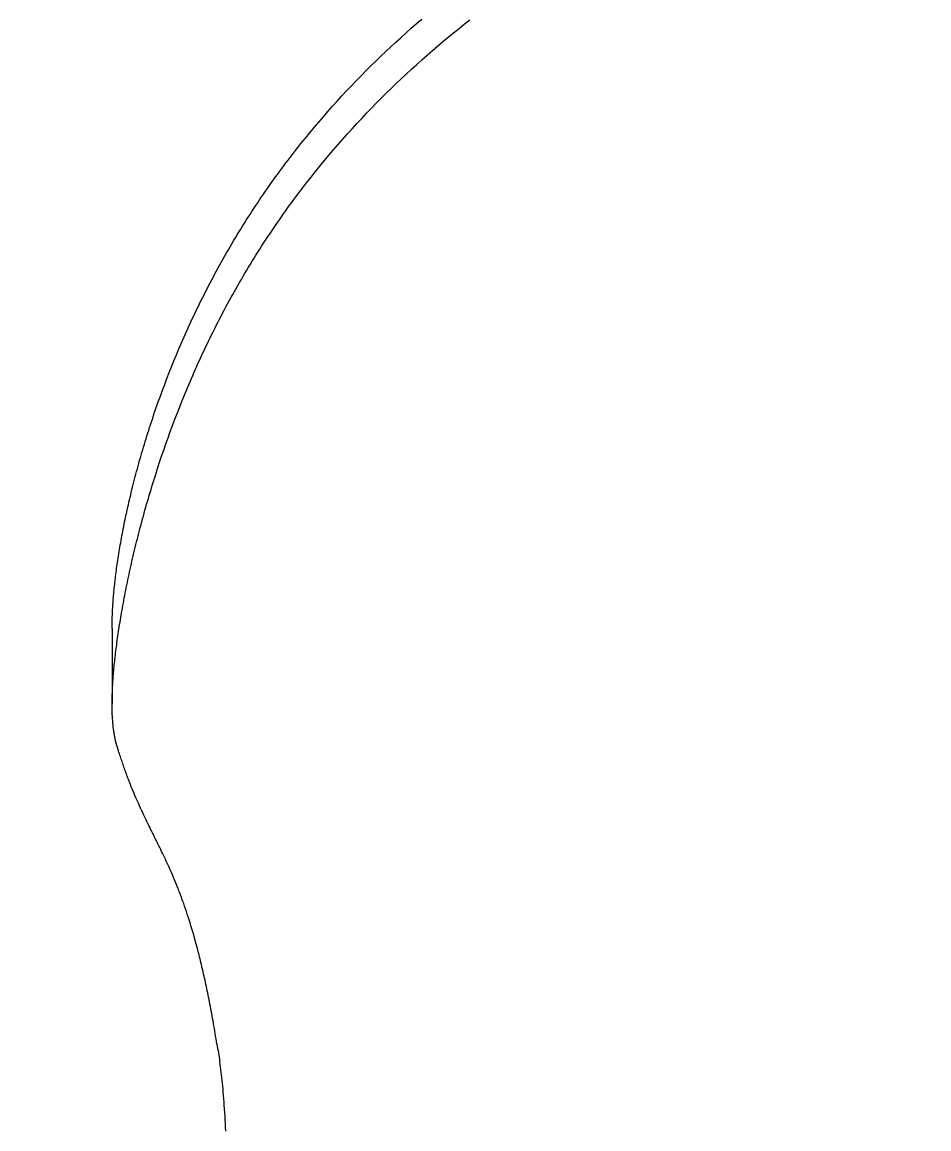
# Model space of a CAD drawing. Extents: x 11992 to 29481, y -6727 to 6811.
# Drawn here: x 24122.3 to 24394.4, y 2835.7 to 3167.7 of the extents above; entities that cross this region are included whole.
import ezdxf

# ---------------------------------------------------------------- set-up
doc = ezdxf.new("R2010")
doc.units = 0
doc.header["$MEASUREMENT"] = 0
doc.layers.get('0').update_dxf_attribs({"color": 8, "linetype": 'CONTINUOUS'})
doc.layers.add('zoylight 5回路', color=4, linetype='CONTINUOUS')

msp = doc.modelspace()

# ---------------------------------------------------------------- linework, layer by layer
for p, q in [((24239.09, 3165.91, -2436.43), (24240.65, 3167.27, -2436.43)), ((24240.65, 3167.27, -2436.43), (24242.21, 3168.62, -2436.43)), ((24253.4, 3165.85, -2436.43), (24255.02, 3167.16, -2436.43)), ((24255.02, 3167.16, -2436.43), (24256.65, 3168.45, -2436.43)), ((24236, 3163.15, -2436.43), (24237.54, 3164.54, -2436.43)), ((24237.54, 3164.54, -2436.43), (24239.09, 3165.91, -2436.43)), ((24250.17, 3163.21, -2436.43), (24251.78, 3164.54, -2436.43)), ((24251.78, 3164.54, -2436.43), (24253.4, 3165.85, -2436.43)), ((24232.95, 3160.34, -2436.43), (24234.47, 3161.75, -2436.43)), ((24234.47, 3161.75, -2436.43), (24236, 3163.15, -2436.43)), ((24245.4, 3159.16, -2436.43), (24246.98, 3160.52, -2436.43)), ((24246.98, 3160.52, -2436.43), (24248.57, 3161.87, -2436.43)), ((24248.57, 3161.87, -2436.43), (24250.17, 3163.21, -2436.43)), ((24228.44, 3156.04, -2436.43), (24229.93, 3157.49, -2436.43)), ((24229.93, 3157.49, -2436.43), (24231.44, 3158.92, -2436.43)), ((24231.44, 3158.92, -2436.43), (24232.95, 3160.34, -2436.43)), ((24242.26, 3156.4, -2436.43), (24243.83, 3157.79, -2436.43)), ((24243.83, 3157.79, -2436.43), (24245.4, 3159.16, -2436.43)), ((24225.48, 3153.12, -2436.43), (24226.95, 3154.58, -2436.43)), ((24226.95, 3154.58, -2436.43), (24228.44, 3156.04, -2436.43)), ((24239.16, 3153.6, -2436.43), (24240.7, 3155.01, -2436.43)), ((24240.7, 3155.01, -2436.43), (24242.26, 3156.4, -2436.43)), ((24222.56, 3150.14, -2436.43), (24224.02, 3151.63, -2436.43)), ((24224.02, 3151.63, -2436.43), (24225.48, 3153.12, -2436.43)), ((24234.57, 3149.3, -2436.43), (24236.09, 3150.75, -2436.43)), ((24236.09, 3150.75, -2436.43), (24237.62, 3152.18, -2436.43)), ((24237.62, 3152.18, -2436.43), (24239.16, 3153.6, -2436.43)), ((24219.68, 3147.12, -2436.43), (24221.12, 3148.63, -2436.43)), ((24221.12, 3148.63, -2436.43), (24222.56, 3150.14, -2436.43)), ((24231.55, 3146.38, -2436.43), (24233.05, 3147.85, -2436.43)), ((24233.05, 3147.85, -2436.43), (24234.57, 3149.3, -2436.43)), ((24215.45, 3142.49, -2436.43), (24216.85, 3144.04, -2436.43)), ((24216.85, 3144.04, -2436.43), (24218.26, 3145.59, -2436.43)), ((24218.26, 3145.59, -2436.43), (24219.68, 3147.12, -2436.43)), ((24228.58, 3143.4, -2436.43), (24230.06, 3144.9, -2436.43)), ((24230.06, 3144.9, -2436.43), (24231.55, 3146.38, -2436.43)), ((24212.69, 3139.35, -2436.43), (24214.06, 3140.92, -2436.43)), ((24214.06, 3140.92, -2436.43), (24215.45, 3142.49, -2436.43)), ((24225.65, 3140.38, -2436.43), (24227.11, 3141.9, -2436.43)), ((24227.11, 3141.9, -2436.43), (24228.58, 3143.4, -2436.43)), ((24209.97, 3136.16, -2436.43), (24211.32, 3137.76, -2436.43)), ((24211.32, 3137.76, -2436.43), (24212.69, 3139.35, -2436.43)), ((24221.33, 3135.76, -2436.43), (24222.76, 3137.31, -2436.43)), ((24222.76, 3137.31, -2436.43), (24224.2, 3138.85, -2436.43)), ((24224.2, 3138.85, -2436.43), (24225.65, 3140.38, -2436.43)), ((24207.3, 3132.92, -2436.43), (24208.63, 3134.55, -2436.43)), ((24208.63, 3134.55, -2436.43), (24209.97, 3136.16, -2436.43)), ((24218.5, 3132.61, -2436.43), (24219.91, 3134.19, -2436.43)), ((24219.91, 3134.19, -2436.43), (24221.33, 3135.76, -2436.43)), ((24205.33, 3130.47, -2436.43), (24205.98, 3131.29, -2436.43)), ((24205.98, 3131.29, -2436.43), (24206.64, 3132.11, -2436.43)), ((24206.64, 3132.11, -2436.43), (24207.3, 3132.92, -2436.43)), ((24215.73, 3129.42, -2436.43), (24217.11, 3131.02, -2436.43)), ((24217.11, 3131.02, -2436.43), (24218.5, 3132.61, -2436.43)), ((24202.75, 3127.16, -2436.43), (24203.39, 3127.99, -2436.43)), ((24203.39, 3127.99, -2436.43), (24204.04, 3128.82, -2436.43)), ((24204.04, 3128.82, -2436.43), (24204.68, 3129.65, -2436.43)), ((24204.68, 3129.65, -2436.43), (24205.33, 3130.47, -2436.43)), ((24212.99, 3126.18, -2436.43), (24214.35, 3127.81, -2436.43)), ((24214.35, 3127.81, -2436.43), (24215.73, 3129.42, -2436.43)), ((24200.23, 3123.81, -2436.43), (24200.85, 3124.65, -2436.43)), ((24200.85, 3124.65, -2436.43), (24201.48, 3125.49, -2436.43)), ((24201.48, 3125.49, -2436.43), (24202.12, 3126.33, -2436.43)), ((24202.12, 3126.33, -2436.43), (24202.75, 3127.16, -2436.43)), ((24210.31, 3122.89, -2436.43), (24211.65, 3124.54, -2436.43)), ((24211.65, 3124.54, -2436.43), (24212.99, 3126.18, -2436.43)), ((24197.76, 3120.42, -2436.43), (24198.37, 3121.27, -2436.43)), ((24198.37, 3121.27, -2436.43), (24198.99, 3122.12, -2436.43)), ((24198.99, 3122.12, -2436.43), (24199.61, 3122.97, -2436.43)), ((24199.61, 3122.97, -2436.43), (24200.23, 3123.81, -2436.43)), ((24207.68, 3119.56, -2436.43), (24208.99, 3121.23, -2436.43)), ((24208.99, 3121.23, -2436.43), (24210.31, 3122.89, -2436.43)), ((24195.35, 3117, -2436.43), (24195.95, 3117.86, -2436.43)), ((24195.95, 3117.86, -2436.43), (24196.55, 3118.72, -2436.43)), ((24196.55, 3118.72, -2436.43), (24197.15, 3119.57, -2436.43)), ((24197.15, 3119.57, -2436.43), (24197.76, 3120.42, -2436.43)), ((24205.74, 3117.04, -2436.43), (24206.39, 3117.88, -2436.43)), ((24206.39, 3117.88, -2436.43), (24207.03, 3118.72, -2436.43)), ((24207.03, 3118.72, -2436.43), (24207.68, 3119.56, -2436.43)), ((24192.99, 3113.54, -2436.43), (24193.58, 3114.41, -2436.43)), ((24193.58, 3114.41, -2436.43), (24194.16, 3115.27, -2436.43)), ((24194.16, 3115.27, -2436.43), (24194.75, 3116.14, -2436.43)), ((24194.75, 3116.14, -2436.43), (24195.35, 3117, -2436.43)), ((24203.2, 3113.63, -2436.43), (24203.83, 3114.49, -2436.43)), ((24203.83, 3114.49, -2436.43), (24204.47, 3115.34, -2436.43)), ((24204.47, 3115.34, -2436.43), (24205.1, 3116.19, -2436.43)), ((24205.1, 3116.19, -2436.43), (24205.74, 3117.04, -2436.43)), ((24190.7, 3110.05, -2436.43), (24191.27, 3110.93, -2436.43)), ((24191.27, 3110.93, -2436.43), (24191.84, 3111.8, -2436.43)), ((24191.84, 3111.8, -2436.43), (24192.41, 3112.67, -2436.43)), ((24192.41, 3112.67, -2436.43), (24192.99, 3113.54, -2436.43)), ((24200.72, 3110.18, -2436.43), (24201.34, 3111.05, -2436.43)), ((24201.34, 3111.05, -2436.43), (24201.96, 3111.91, -2436.43)), ((24201.96, 3111.91, -2436.43), (24202.58, 3112.77, -2436.43)), ((24202.58, 3112.77, -2436.43), (24203.2, 3113.63, -2436.43)), ((24188.47, 3106.53, -2436.43), (24189.02, 3107.41, -2436.43)), ((24189.02, 3107.41, -2436.43), (24189.58, 3108.29, -2436.43)), ((24189.58, 3108.29, -2436.43), (24190.14, 3109.17, -2436.43)), ((24190.14, 3109.17, -2436.43), (24190.7, 3110.05, -2436.43)), ((24198.29, 3106.69, -2436.43), (24198.89, 3107.57, -2436.43)), ((24198.89, 3107.57, -2436.43), (24199.5, 3108.44, -2436.43)), ((24199.5, 3108.44, -2436.43), (24200.11, 3109.31, -2436.43)), ((24200.11, 3109.31, -2436.43), (24200.72, 3110.18, -2436.43)), ((24186.84, 3103.88, -2436.43), (24187.38, 3104.76, -2436.43)), ((24187.38, 3104.76, -2436.43), (24187.92, 3105.65, -2436.43)), ((24187.92, 3105.65, -2436.43), (24188.47, 3106.53, -2436.43)), ((24195.92, 3103.17, -2436.43), (24196.51, 3104.05, -2436.43)), ((24196.51, 3104.05, -2436.43), (24197.1, 3104.93, -2436.43)), ((24197.1, 3104.93, -2436.43), (24197.7, 3105.81, -2436.43)), ((24197.7, 3105.81, -2436.43), (24198.29, 3106.69, -2436.43)), ((24184.72, 3100.32, -2436.43), (24185.24, 3101.21, -2436.43)), ((24185.24, 3101.21, -2436.43), (24185.77, 3102.1, -2436.43)), ((24185.77, 3102.1, -2436.43), (24186.3, 3102.99, -2436.43)), ((24186.3, 3102.99, -2436.43), (24186.84, 3103.88, -2436.43)), ((24194.18, 3100.5, -2436.43), (24194.76, 3101.39, -2436.43)), ((24194.76, 3101.39, -2436.43), (24195.34, 3102.28, -2436.43)), ((24195.34, 3102.28, -2436.43), (24195.92, 3103.17, -2436.43)), ((24182.66, 3096.74, -2436.43), (24183.17, 3097.64, -2436.43)), ((24183.17, 3097.64, -2436.43), (24183.68, 3098.53, -2436.43)), ((24183.68, 3098.53, -2436.43), (24184.2, 3099.43, -2436.43)), ((24184.2, 3099.43, -2436.43), (24184.72, 3100.32, -2436.43)), ((24191.92, 3096.91, -2436.43), (24192.48, 3097.81, -2436.43)), ((24192.48, 3097.81, -2436.43), (24193.04, 3098.71, -2436.43)), ((24193.04, 3098.71, -2436.43), (24193.61, 3099.61, -2436.43)), ((24193.61, 3099.61, -2436.43), (24194.18, 3100.5, -2436.43)), ((24181.16, 3094.05, -2436.43), (24181.66, 3094.95, -2436.43)), ((24181.66, 3094.95, -2436.43), (24182.16, 3095.85, -2436.43)), ((24182.16, 3095.85, -2436.43), (24182.66, 3096.74, -2436.43)), ((24189.71, 3093.3, -2436.43), (24190.26, 3094.2, -2436.43)), ((24190.26, 3094.2, -2436.43), (24190.81, 3095.11, -2436.43)), ((24190.81, 3095.11, -2436.43), (24191.36, 3096.01, -2436.43)), ((24191.36, 3096.01, -2436.43), (24191.92, 3096.91, -2436.43)), ((24179.22, 3090.45, -2436.43), (24179.7, 3091.35, -2436.43)), ((24179.7, 3091.35, -2436.43), (24180.18, 3092.25, -2436.43)), ((24180.18, 3092.25, -2436.43), (24180.67, 3093.15, -2436.43)), ((24180.67, 3093.15, -2436.43), (24181.16, 3094.05, -2436.43)), ((24188.1, 3090.56, -2436.43), (24188.63, 3091.48, -2436.43)), ((24188.63, 3091.48, -2436.43), (24189.17, 3092.39, -2436.43)), ((24189.17, 3092.39, -2436.43), (24189.71, 3093.3, -2436.43)), ((24177.34, 3086.84, -2436.43), (24177.81, 3087.74, -2436.43)), ((24177.81, 3087.74, -2436.43), (24178.27, 3088.64, -2436.43)), ((24178.27, 3088.64, -2436.43), (24178.74, 3089.55, -2436.43)), ((24178.74, 3089.55, -2436.43), (24179.22, 3090.45, -2436.43)), ((24186, 3086.9, -2436.43), (24186.52, 3087.82, -2436.43)), ((24186.52, 3087.82, -2436.43), (24187.04, 3088.74, -2436.43)), ((24187.04, 3088.74, -2436.43), (24187.57, 3089.65, -2436.43)), ((24187.57, 3089.65, -2436.43), (24188.1, 3090.56, -2436.43)), ((24175.54, 3083.23, -2436.43), (24175.98, 3084.13, -2436.43)), ((24175.98, 3084.13, -2436.43), (24176.43, 3085.03, -2436.43)), ((24176.43, 3085.03, -2436.43), (24176.89, 3085.94, -2436.43)), ((24176.89, 3085.94, -2436.43), (24177.34, 3086.84, -2436.43)), ((24183.97, 3083.21, -2436.43), (24184.47, 3084.14, -2436.43)), ((24184.47, 3084.14, -2436.43), (24184.98, 3085.06, -2436.43)), ((24184.98, 3085.06, -2436.43), (24185.49, 3085.98, -2436.43)), ((24185.49, 3085.98, -2436.43), (24186, 3086.9, -2436.43)), ((24174.22, 3080.52, -2436.43), (24174.66, 3081.42, -2436.43)), ((24174.66, 3081.42, -2436.43), (24175.09, 3082.32, -2436.43)), ((24175.09, 3082.32, -2436.43), (24175.54, 3083.23, -2436.43)), ((24182.48, 3080.44, -2436.43), (24182.97, 3081.36, -2436.43)), ((24182.97, 3081.36, -2436.43), (24183.47, 3082.29, -2436.43)), ((24183.47, 3082.29, -2436.43), (24183.97, 3083.21, -2436.43)), ((24172.53, 3076.91, -2436.43), (24172.95, 3077.81, -2436.43)), ((24172.95, 3077.81, -2436.43), (24173.37, 3078.71, -2436.43)), ((24173.37, 3078.71, -2436.43), (24173.79, 3079.62, -2436.43)), ((24173.79, 3079.62, -2436.43), (24174.22, 3080.52, -2436.43)), ((24180.56, 3076.72, -2436.43), (24181.04, 3077.65, -2436.43)), ((24181.04, 3077.65, -2436.43), (24181.51, 3078.58, -2436.43)), ((24181.51, 3078.58, -2436.43), (24182, 3079.51, -2436.43)), ((24182, 3079.51, -2436.43), (24182.48, 3080.44, -2436.43)), ((24170.91, 3073.31, -2436.43), (24171.31, 3074.21, -2436.43)), ((24171.31, 3074.21, -2436.43), (24171.71, 3075.11, -2436.43)), ((24171.71, 3075.11, -2436.43), (24172.12, 3076.01, -2436.43)), ((24172.12, 3076.01, -2436.43), (24172.53, 3076.91, -2436.43)), ((24179.16, 3073.92, -2436.43), (24179.62, 3074.85, -2436.43)), ((24179.62, 3074.85, -2436.43), (24180.09, 3075.78, -2436.43)), ((24180.09, 3075.78, -2436.43), (24180.56, 3076.72, -2436.43)), ((24169.74, 3070.61, -2436.43), (24170.12, 3071.51, -2436.43)), ((24170.12, 3071.51, -2436.43), (24170.51, 3072.41, -2436.43)), ((24170.51, 3072.41, -2436.43), (24170.91, 3073.31, -2436.43)), ((24177.35, 3070.18, -2436.43), (24177.8, 3071.11, -2436.43)), ((24177.8, 3071.11, -2436.43), (24178.25, 3072.05, -2436.43)), ((24178.25, 3072.05, -2436.43), (24178.7, 3072.98, -2436.43)), ((24178.7, 3072.98, -2436.43), (24179.16, 3073.92, -2436.43)), ((24167.86, 3066.15, -2436.43), (24168.6, 3067.93, -2436.43)), ((24168.6, 3067.93, -2436.43), (24169.35, 3069.72, -2436.43)), ((24169.35, 3069.72, -2436.43), (24169.74, 3070.61, -2436.43)), ((24176.03, 3067.37, -2436.43), (24176.47, 3068.3, -2436.43)), ((24176.47, 3068.3, -2436.43), (24176.91, 3069.24, -2436.43)), ((24176.91, 3069.24, -2436.43), (24177.35, 3070.18, -2436.43)), ((24166.44, 3062.59, -2436.43), (24167.14, 3064.37, -2436.43)), ((24167.14, 3064.37, -2436.43), (24167.86, 3066.15, -2436.43)), ((24174.33, 3063.62, -2436.43), (24174.75, 3064.55, -2436.43)), ((24174.75, 3064.55, -2436.43), (24175.17, 3065.49, -2436.43)), ((24175.17, 3065.49, -2436.43), (24175.6, 3066.43, -2436.43)), ((24175.6, 3066.43, -2436.43), (24176.03, 3067.37, -2436.43)), ((24165.75, 3060.83, -2436.43), (24166.44, 3062.59, -2436.43)), ((24173.1, 3060.8, -2436.43), (24173.51, 3061.74, -2436.43)), ((24173.51, 3061.74, -2436.43), (24173.92, 3062.68, -2436.43)), ((24173.92, 3062.68, -2436.43), (24174.33, 3063.62, -2436.43)), ((24164.42, 3057.31, -2436.43), (24165.08, 3059.06, -2436.43)), ((24165.08, 3059.06, -2436.43), (24165.75, 3060.83, -2436.43)), ((24171.51, 3057.05, -2436.43), (24171.9, 3057.99, -2436.43)), ((24171.9, 3057.99, -2436.43), (24172.3, 3058.92, -2436.43)), ((24172.3, 3058.92, -2436.43), (24172.7, 3059.86, -2436.43)), ((24172.7, 3059.86, -2436.43), (24173.1, 3060.8, -2436.43)), ((24163.16, 3053.83, -2436.43), (24163.78, 3055.56, -2436.43)), ((24163.78, 3055.56, -2436.43), (24164.42, 3057.31, -2436.43)), ((24169.61, 3052.37, -2436.43), (24170.36, 3054.24, -2436.43)), ((24170.36, 3054.24, -2436.43), (24170.74, 3055.17, -2436.43)), ((24170.74, 3055.17, -2436.43), (24171.12, 3056.11, -2436.43)), ((24171.12, 3056.11, -2436.43), (24171.51, 3057.05, -2436.43)), ((24161.96, 3050.38, -2436.43), (24162.55, 3052.1, -2436.43)), ((24162.55, 3052.1, -2436.43), (24163.16, 3053.83, -2436.43)), ((24168.88, 3050.5, -2436.43), (24169.61, 3052.37, -2436.43)), ((24160.83, 3046.96, -2436.43), (24161.1, 3047.81, -2436.43)), ((24161.1, 3047.81, -2436.43), (24161.39, 3048.67, -2436.43)), ((24161.39, 3048.67, -2436.43), (24161.96, 3050.38, -2436.43)), ((24167.46, 3046.77, -2436.43), (24168.16, 3048.63, -2436.43)), ((24168.16, 3048.63, -2436.43), (24168.88, 3050.5, -2436.43)), ((24159.75, 3043.59, -2436.43), (24160.01, 3044.43, -2436.43)), ((24160.01, 3044.43, -2436.43), (24160.28, 3045.27, -2436.43)), ((24160.28, 3045.27, -2436.43), (24160.55, 3046.12, -2436.43)), ((24160.55, 3046.12, -2436.43), (24160.83, 3046.96, -2436.43)), ((24166.1, 3043.06, -2436.43), (24166.77, 3044.91, -2436.43)), ((24166.77, 3044.91, -2436.43), (24167.46, 3046.77, -2436.43)), ((24158.73, 3040.27, -2436.43), (24158.98, 3041.09, -2436.43)), ((24158.98, 3041.09, -2436.43), (24159.23, 3041.92, -2436.43)), ((24159.23, 3041.92, -2436.43), (24159.49, 3042.76, -2436.43)), ((24159.49, 3042.76, -2436.43), (24159.75, 3043.59, -2436.43)), ((24164.8, 3039.36, -2436.43), (24165.44, 3041.21, -2436.43)), ((24165.44, 3041.21, -2436.43), (24166.1, 3043.06, -2436.43)), ((24157.78, 3036.99, -2436.43), (24158.01, 3037.8, -2436.43)), ((24158.01, 3037.8, -2436.43), (24158.25, 3038.62, -2436.43)), ((24158.25, 3038.62, -2436.43), (24158.49, 3039.44, -2436.43)), ((24158.49, 3039.44, -2436.43), (24158.73, 3040.27, -2436.43)), ((24164.17, 3037.53, -2436.43), (24164.8, 3039.36, -2436.43)), ((24156.88, 3033.77, -2436.43), (24157.1, 3034.57, -2436.43)), ((24157.1, 3034.57, -2436.43), (24157.32, 3035.37, -2436.43)), ((24157.32, 3035.37, -2436.43), (24157.55, 3036.18, -2436.43)), ((24157.55, 3036.18, -2436.43), (24157.78, 3036.99, -2436.43)), ((24162.96, 3033.87, -2436.43), (24163.56, 3035.69, -2436.43)), ((24163.56, 3035.69, -2436.43), (24164.17, 3037.53, -2436.43)), ((24156.04, 3030.6, -2436.43), (24156.24, 3031.38, -2436.43)), ((24156.24, 3031.38, -2436.43), (24156.45, 3032.17, -2436.43)), ((24156.45, 3032.17, -2436.43), (24156.66, 3032.97, -2436.43)), ((24156.66, 3032.97, -2436.43), (24156.88, 3033.77, -2436.43)), ((24161.81, 3030.24, -2436.43), (24162.09, 3031.14, -2436.43)), ((24162.09, 3031.14, -2436.43), (24162.38, 3032.05, -2436.43)), ((24162.38, 3032.05, -2436.43), (24162.96, 3033.87, -2436.43)), ((24155.25, 3027.49, -2436.43), (24155.44, 3028.26, -2436.43)), ((24155.44, 3028.26, -2436.43), (24155.64, 3029.03, -2436.43)), ((24155.64, 3029.03, -2436.43), (24155.84, 3029.81, -2436.43)), ((24155.84, 3029.81, -2436.43), (24156.04, 3030.6, -2436.43)), ((24160.98, 3027.54, -2436.43), (24161.26, 3028.44, -2436.43)), ((24161.26, 3028.44, -2436.43), (24161.53, 3029.34, -2436.43)), ((24161.53, 3029.34, -2436.43), (24161.81, 3030.24, -2436.43)), ((24154.35, 3023.69, -2436.43), (24154.52, 3024.44, -2436.43)), ((24154.52, 3024.44, -2436.43), (24154.7, 3025.19, -2436.43)), ((24154.7, 3025.19, -2436.43), (24154.88, 3025.95, -2436.43)), ((24154.88, 3025.95, -2436.43), (24155.06, 3026.72, -2436.43)), ((24155.06, 3026.72, -2436.43), (24155.25, 3027.49, -2436.43)), ((24159.93, 3023.97, -2436.43), (24160.19, 3024.86, -2436.43)), ((24160.19, 3024.86, -2436.43), (24160.45, 3025.75, -2436.43)), ((24160.45, 3025.75, -2436.43), (24160.71, 3026.65, -2436.43)), ((24160.71, 3026.65, -2436.43), (24160.98, 3027.54, -2436.43)), ((24153.68, 3020.72, -2436.43), (24153.84, 3021.46, -2436.43)), ((24153.84, 3021.46, -2436.43), (24154.01, 3022.19, -2436.43)), ((24154.01, 3022.19, -2436.43), (24154.18, 3022.94, -2436.43)), ((24154.18, 3022.94, -2436.43), (24154.35, 3023.69, -2436.43)), ((24158.93, 3020.45, -2436.43), (24159.17, 3021.33, -2436.43)), ((24159.17, 3021.33, -2436.43), (24159.42, 3022.21, -2436.43)), ((24159.42, 3022.21, -2436.43), (24159.67, 3023.09, -2436.43)), ((24159.67, 3023.09, -2436.43), (24159.93, 3023.97, -2436.43)), ((24152.93, 3017.11, -2436.43), (24153.07, 3017.82, -2436.43)), ((24153.07, 3017.82, -2436.43), (24153.22, 3018.54, -2436.43)), ((24153.22, 3018.54, -2436.43), (24153.37, 3019.26, -2436.43)), ((24153.37, 3019.26, -2436.43), (24153.53, 3019.99, -2436.43)), ((24153.53, 3019.99, -2436.43), (24153.68, 3020.72, -2436.43)), ((24157.98, 3016.97, -2436.43), (24158.21, 3017.83, -2436.43)), ((24158.21, 3017.83, -2436.43), (24158.45, 3018.7, -2436.43)), ((24158.45, 3018.7, -2436.43), (24158.69, 3019.57, -2436.43)), ((24158.69, 3019.57, -2436.43), (24158.93, 3020.45, -2436.43)), ((24152.38, 3014.3, -2436.43), (24152.51, 3014.99, -2436.43)), ((24152.51, 3014.99, -2436.43), (24152.65, 3015.69, -2436.43)), ((24152.65, 3015.69, -2436.43), (24152.78, 3016.4, -2436.43)), ((24152.78, 3016.4, -2436.43), (24152.93, 3017.11, -2436.43)), ((24157.31, 3014.39, -2436.43), (24157.53, 3015.24, -2436.43)), ((24157.53, 3015.24, -2436.43), (24157.75, 3016.1, -2436.43)), ((24157.75, 3016.1, -2436.43), (24157.98, 3016.97, -2436.43)), ((24151.76, 3010.89, -2436.43), (24151.88, 3011.56, -2436.43)), ((24151.88, 3011.56, -2436.43), (24152, 3012.24, -2436.43)), ((24152, 3012.24, -2436.43), (24152.12, 3012.92, -2436.43)), ((24152.12, 3012.92, -2436.43), (24152.25, 3013.61, -2436.43)), ((24152.25, 3013.61, -2436.43), (24152.38, 3014.3, -2436.43)), ((24156.46, 3011, -2436.43), (24156.66, 3011.84, -2436.43)), ((24156.66, 3011.84, -2436.43), (24156.88, 3012.68, -2436.43)), ((24156.88, 3012.68, -2436.43), (24157.09, 3013.53, -2436.43)), ((24157.09, 3013.53, -2436.43), (24157.31, 3014.39, -2436.43)), ((24151.22, 3007.6, -2436.43), (24151.32, 3008.25, -2436.43)), ((24151.32, 3008.25, -2436.43), (24151.43, 3008.9, -2436.43)), ((24151.43, 3008.9, -2436.43), (24151.54, 3009.56, -2436.43)), ((24151.54, 3009.56, -2436.43), (24151.65, 3010.22, -2436.43)), ((24151.65, 3010.22, -2436.43), (24151.76, 3010.89, -2436.43)), ((24155.66, 3007.66, -2436.43), (24155.85, 3008.49, -2436.43)), ((24155.85, 3008.49, -2436.43), (24156.05, 3009.32, -2436.43)), ((24156.05, 3009.32, -2436.43), (24156.25, 3010.16, -2436.43)), ((24156.25, 3010.16, -2436.43), (24156.46, 3011, -2436.43)), ((24150.67, 3003.82, -2436.43), (24150.75, 3004.44, -2436.43)), ((24150.75, 3004.44, -2436.43), (24150.84, 3005.06, -2436.43)), ((24150.84, 3005.06, -2436.43), (24150.93, 3005.69, -2436.43)), ((24150.93, 3005.69, -2436.43), (24151.02, 3006.32, -2436.43)), ((24151.02, 3006.32, -2436.43), (24151.12, 3006.96, -2436.43)), ((24151.12, 3006.96, -2436.43), (24151.22, 3007.6, -2436.43)), ((24154.91, 3004.39, -2436.43), (24155.09, 3005.2, -2436.43)), ((24155.09, 3005.2, -2436.43), (24155.27, 3006.02, -2436.43)), ((24155.27, 3006.02, -2436.43), (24155.46, 3006.84, -2436.43)), ((24155.46, 3006.84, -2436.43), (24155.66, 3007.66, -2436.43)), ((24150.28, 3000.82, -2436.43), (24150.35, 3001.41, -2436.43)), ((24150.35, 3001.41, -2436.43), (24150.43, 3002, -2436.43)), ((24150.43, 3002, -2436.43), (24150.5, 3002.61, -2436.43)), ((24150.5, 3002.61, -2436.43), (24150.58, 3003.21, -2436.43)), ((24150.58, 3003.21, -2436.43), (24150.67, 3003.82, -2436.43)), ((24154.04, 3000.39, -2436.43), (24154.21, 3001.18, -2436.43)), ((24154.21, 3001.18, -2436.43), (24154.38, 3001.98, -2436.43)), ((24154.38, 3001.98, -2436.43), (24154.55, 3002.78, -2436.43)), ((24154.55, 3002.78, -2436.43), (24154.73, 3003.58, -2436.43)), ((24154.73, 3003.58, -2436.43), (24154.91, 3004.39, -2436.43)), ((24149.91, 2997.38, -2436.43), (24149.97, 2997.94, -2436.43)), ((24149.97, 2997.94, -2436.43), (24150.02, 2998.5, -2436.43)), ((24150.02, 2998.5, -2436.43), (24150.08, 2999.07, -2436.43)), ((24150.08, 2999.07, -2436.43), (24150.15, 2999.65, -2436.43)), ((24150.15, 2999.65, -2436.43), (24150.21, 3000.23, -2436.43)), ((24150.21, 3000.23, -2436.43), (24150.28, 3000.82, -2436.43)), ((24153.41, 2997.28, -2436.43), (24153.56, 2998.05, -2436.43)), ((24153.56, 2998.05, -2436.43), (24153.72, 2998.83, -2436.43)), ((24153.72, 2998.83, -2436.43), (24153.88, 2999.61, -2436.43)), ((24153.88, 2999.61, -2436.43), (24154.04, 3000.39, -2436.43)), ((24149.63, 2994.13, -2436.43), (24149.67, 2994.66, -2436.43)), ((24149.67, 2994.66, -2436.43), (24149.71, 2995.19, -2436.43)), ((24149.71, 2995.19, -2436.43), (24149.76, 2995.73, -2436.43)), ((24149.76, 2995.73, -2436.43), (24149.81, 2996.27, -2436.43)), ((24149.81, 2996.27, -2436.43), (24149.86, 2996.82, -2436.43)), ((24149.86, 2996.82, -2436.43), (24149.91, 2997.38, -2436.43)), ((24152.82, 2994.24, -2436.43), (24152.96, 2994.99, -2436.43)), ((24152.96, 2994.99, -2436.43), (24153.11, 2995.75, -2436.43)), ((24153.11, 2995.75, -2436.43), (24153.25, 2996.51, -2436.43)), ((24153.25, 2996.51, -2436.43), (24153.41, 2997.28, -2436.43)), ((24149.44, 2991.07, -2436.43), (24149.47, 2991.56, -2436.43)), ((24149.47, 2991.56, -2436.43), (24149.5, 2992.07, -2436.43)), ((24149.5, 2992.07, -2436.43), (24149.53, 2992.57, -2436.43)), ((24149.53, 2992.57, -2436.43), (24149.56, 2993.09, -2436.43)), ((24149.56, 2993.09, -2436.43), (24149.59, 2993.6, -2436.43)), ((24149.59, 2993.6, -2436.43), (24149.63, 2994.13, -2436.43)), ((24152.15, 2990.56, -2436.43), (24152.28, 2991.28, -2436.43)), ((24152.28, 2991.28, -2436.43), (24152.41, 2992.01, -2436.43)), ((24152.41, 2992.01, -2436.43), (24152.54, 2992.75, -2436.43)), ((24152.54, 2992.75, -2436.43), (24152.68, 2993.49, -2436.43)), ((24152.68, 2993.49, -2436.43), (24152.82, 2994.24, -2436.43)), ((24149.33, 2987.76, -2436.43), (24149.34, 2988.15, -2436.43)), ((24149.34, 2988.15, -2436.43), (24149.35, 2988.54, -2436.43)), ((24149.35, 2988.54, -2436.43), (24149.36, 2988.94, -2436.43)), ((24149.36, 2988.94, -2436.43), (24149.37, 2989.35, -2436.43)), ((24149.37, 2989.35, -2436.43), (24149.38, 2989.75, -2436.43)), ((24149.38, 2989.75, -2436.43), (24149.4, 2990.16, -2436.43)), ((24149.4, 2990.16, -2436.43), (24149.42, 2990.58, -2436.43)), ((24149.42, 2990.58, -2436.43), (24149.44, 2991.07, -2436.43)), ((24151.68, 2987.71, -2436.43), (24151.79, 2988.41, -2436.43)), ((24151.79, 2988.41, -2436.43), (24151.91, 2989.12, -2436.43)), ((24151.91, 2989.12, -2436.43), (24152.03, 2989.84, -2436.43)), ((24152.03, 2989.84, -2436.43), (24152.15, 2990.56, -2436.43)), ((24149.31, 2986.99, -2436.43), (24149.32, 2987.37, -2436.43)), ((24149.31, 2986.61, -2436.43), (24149.31, 2986.99, -2436.43)), ((24149.31, 2986.23, -2436.43), (24149.31, 2986.61, -2436.43)), ((24149.31, 2985.86, -2436.43), (24149.31, 2986.23, -2436.43)), ((24149.31, 2985.86, -2436.43), (24149.31, 2963.1, -2436.43)), ((24149.32, 2987.37, -2436.43), (24149.33, 2987.76, -2436.43)), ((24151.14, 2984.28, -2436.43), (24151.24, 2984.96, -2436.43)), ((24151.24, 2984.96, -2436.43), (24151.35, 2985.64, -2436.43)), ((24151.35, 2985.64, -2436.43), (24151.45, 2986.32, -2436.43)), ((24151.45, 2986.32, -2436.43), (24151.56, 2987.01, -2436.43)), ((24151.56, 2987.01, -2436.43), (24151.68, 2987.71, -2436.43)), ((24150.68, 2981, -2436.43), (24150.77, 2981.65, -2436.43)), ((24150.77, 2981.65, -2436.43), (24150.86, 2982.3, -2436.43)), ((24150.86, 2982.3, -2436.43), (24150.95, 2982.95, -2436.43)), ((24150.95, 2982.95, -2436.43), (24151.05, 2983.61, -2436.43)), ((24151.05, 2983.61, -2436.43), (24151.14, 2984.28, -2436.43)), ((24150.22, 2977.27, -2436.43), (24150.29, 2977.88, -2436.43)), ((24150.29, 2977.88, -2436.43), (24150.37, 2978.49, -2436.43)), ((24150.37, 2978.49, -2436.43), (24150.44, 2979.11, -2436.43)), ((24150.44, 2979.11, -2436.43), (24150.52, 2979.73, -2436.43)), ((24150.52, 2979.73, -2436.43), (24150.6, 2980.37, -2436.43)), ((24150.6, 2980.37, -2436.43), (24150.68, 2981, -2436.43)), ((24149.92, 2974.34, -2436.43), (24149.97, 2974.91, -2436.43)), ((24149.97, 2974.91, -2436.43), (24150.03, 2975.49, -2436.43)), ((24150.03, 2975.49, -2436.43), (24150.09, 2976.08, -2436.43)), ((24150.09, 2976.08, -2436.43), (24150.16, 2976.67, -2436.43)), ((24150.16, 2976.67, -2436.43), (24150.22, 2977.27, -2436.43)), ((24149.63, 2971.04, -2436.43), (24149.67, 2971.57, -2436.43)), ((24149.67, 2971.57, -2436.43), (24149.72, 2972.11, -2436.43)), ((24149.72, 2972.11, -2436.43), (24149.76, 2972.66, -2436.43)), ((24149.76, 2972.66, -2436.43), (24149.81, 2973.22, -2436.43)), ((24149.81, 2973.22, -2436.43), (24149.86, 2973.78, -2436.43)), ((24149.86, 2973.78, -2436.43), (24149.92, 2974.34, -2436.43)), ((24149.42, 2967.49, -2436.43), (24149.44, 2967.98, -2436.43)), ((24149.44, 2967.98, -2436.43), (24149.47, 2968.47, -2436.43)), ((24149.47, 2968.47, -2436.43), (24149.5, 2968.97, -2436.43)), ((24149.5, 2968.97, -2436.43), (24149.53, 2969.48, -2436.43)), ((24149.53, 2969.48, -2436.43), (24149.56, 2969.99, -2436.43)), ((24149.56, 2969.99, -2436.43), (24149.6, 2970.51, -2436.43)), ((24149.6, 2970.51, -2436.43), (24149.63, 2971.04, -2436.43)), ((24149.32, 2964.25, -2436.43), (24149.33, 2964.7, -2436.43)), ((24149.33, 2964.7, -2436.43), (24149.34, 2965.15, -2436.43)), ((24149.34, 2965.15, -2436.43), (24149.35, 2965.6, -2436.43)), ((24149.35, 2965.6, -2436.43), (24149.36, 2966.06, -2436.43)), ((24149.36, 2966.06, -2436.43), (24149.38, 2966.53, -2436.43)), ((24149.38, 2966.53, -2436.43), (24149.4, 2967.01, -2436.43)), ((24149.4, 2967.01, -2436.43), (24149.42, 2967.49, -2436.43)), ((24149.31, 2963.82, -2436.43), (24149.32, 2964.25, -2436.43)), ((24149.31, 2963.76, -2436.43), (24149.31, 2963.82, -2436.43)), ((24149.31, 2963.7, -2436.43), (24149.31, 2963.76, -2436.43)), ((24149.31, 2963.64, -2436.43), (24149.31, 2963.7, -2436.43)), ((24149.31, 2963.58, -2436.43), (24149.31, 2963.64, -2436.43)), ((24149.31, 2963.52, -2436.43), (24149.31, 2963.58, -2436.43)), ((24149.31, 2963.46, -2436.43), (24149.31, 2963.52, -2436.43)), ((24149.31, 2963.4, -2436.43), (24149.31, 2963.46, -2436.43)), ((24149.31, 2963.34, -2436.43), (24149.31, 2963.4, -2436.43)), ((24149.31, 2963.28, -2436.43), (24149.31, 2963.34, -2436.43)), ((24149.31, 2963.22, -2436.43), (24149.31, 2963.28, -2436.43)), ((24149.31, 2963.16, -2436.43), (24149.31, 2963.22, -2436.43)), ((24149.31, 2963.1, -2436.43), (24149.31, 2963.16, -2436.43)), ((24149.32, 2962.32, -2436.43), (24149.31, 2963.1, -2436.43)), ((24149.33, 2961.57, -2436.43), (24149.32, 2962.32, -2436.43)), ((24149.34, 2960.83, -2436.43), (24149.33, 2961.57, -2436.43)), ((24149.37, 2960.12, -2436.43), (24149.34, 2960.83, -2436.43)), ((24149.4, 2959.42, -2436.43), (24149.37, 2960.12, -2436.43)), ((24149.44, 2958.75, -2436.43), (24149.4, 2959.42, -2436.43)), ((24149.48, 2958.1, -2436.43), (24149.44, 2958.75, -2436.43)), ((24149.54, 2957.46, -2436.43), (24149.48, 2958.1, -2436.43)), ((24149.59, 2956.84, -2436.43), (24149.54, 2957.46, -2436.43)), ((24149.66, 2956.24, -2436.43), (24149.59, 2956.84, -2436.43)), ((24149.73, 2955.66, -2436.43), (24149.66, 2956.24, -2436.43)), ((24149.8, 2955.1, -2436.43), (24149.73, 2955.66, -2436.43)), ((24149.85, 2954.8, -2436.43), (24149.8, 2955.1, -2436.43)), ((24149.89, 2954.51, -2436.43), (24149.85, 2954.8, -2436.43)), ((24149.94, 2954.23, -2436.43), (24149.89, 2954.51, -2436.43)), ((24149.99, 2953.94, -2436.43), (24149.94, 2954.23, -2436.43)), ((24150.04, 2953.67, -2436.43), (24149.99, 2953.94, -2436.43)), ((24150.09, 2953.39, -2436.43), (24150.04, 2953.67, -2436.43)), ((24150.14, 2953.13, -2436.43), (24150.09, 2953.39, -2436.43)), ((24150.19, 2952.86, -2436.43), (24150.14, 2953.13, -2436.43)), ((24150.25, 2952.6, -2436.43), (24150.19, 2952.86, -2436.43)), ((24150.31, 2952.35, -2436.43), (24150.25, 2952.6, -2436.43)), ((24150.37, 2952.1, -2436.43), (24150.31, 2952.35, -2436.43)), ((24150.43, 2951.85, -2436.43), (24150.37, 2952.1, -2436.43)), ((24150.44, 2951.79, -2436.43), (24150.43, 2951.85, -2436.43)), ((24150.46, 2951.73, -2436.43), (24150.44, 2951.79, -2436.43)), ((24150.47, 2951.67, -2436.43), (24150.46, 2951.73, -2436.43)), ((24150.49, 2951.61, -2436.43), (24150.47, 2951.67, -2436.43)), ((24150.5, 2951.55, -2436.43), (24150.49, 2951.61, -2436.43)), ((24150.52, 2951.49, -2436.43), (24150.5, 2951.55, -2436.43)), ((24150.54, 2951.43, -2436.43), (24150.52, 2951.49, -2436.43)), ((24150.55, 2951.37, -2436.43), (24150.54, 2951.43, -2436.43)), ((24150.57, 2951.31, -2436.43), (24150.55, 2951.37, -2436.43)), ((24150.58, 2951.25, -2436.43), (24150.57, 2951.31, -2436.43)), ((24150.6, 2951.2, -2436.43), (24150.58, 2951.25, -2436.43)), ((24150.62, 2951.14, -2436.43), (24150.6, 2951.2, -2436.43)), ((24150.63, 2951.08, -2436.43), (24150.62, 2951.14, -2436.43)), ((24150.65, 2951.02, -2436.43), (24150.63, 2951.08, -2436.43)), ((24150.67, 2950.96, -2436.43), (24150.65, 2951.02, -2436.43)), ((24150.68, 2950.91, -2436.43), (24150.67, 2950.96, -2436.43)), ((24150.7, 2950.85, -2436.43), (24150.68, 2950.91, -2436.43)), ((24150.72, 2950.79, -2436.43), (24150.7, 2950.85, -2436.43)), ((24150.73, 2950.74, -2436.43), (24150.72, 2950.79, -2436.43)), ((24150.75, 2950.68, -2436.43), (24150.73, 2950.74, -2436.43)), ((24150.77, 2950.63, -2436.43), (24150.75, 2950.68, -2436.43)), ((24150.78, 2950.57, -2436.43), (24150.77, 2950.63, -2436.43)), ((24150.8, 2950.51, -2436.43), (24150.78, 2950.57, -2436.43)), ((24150.82, 2950.46, -2436.43), (24150.8, 2950.51, -2436.43)), ((24150.85, 2950.35, -2436.43), (24150.82, 2950.46, -2436.43)), ((24150.89, 2950.24, -2436.43), (24150.85, 2950.35, -2436.43)), ((24150.92, 2950.13, -2436.43), (24150.89, 2950.24, -2436.43)), ((24150.95, 2950.02, -2436.43), (24150.92, 2950.13, -2436.43)), ((24150.99, 2949.91, -2436.43), (24150.95, 2950.02, -2436.43)), ((24151.02, 2949.8, -2436.43), (24150.99, 2949.91, -2436.43)), ((24151.06, 2949.69, -2436.43), (24151.02, 2949.8, -2436.43)), ((24151.09, 2949.58, -2436.43), (24151.06, 2949.69, -2436.43)), ((24151.13, 2949.47, -2436.43), (24151.09, 2949.58, -2436.43)), ((24151.16, 2949.36, -2436.43), (24151.13, 2949.47, -2436.43)), ((24151.19, 2949.25, -2436.43), (24151.16, 2949.36, -2436.43)), ((24151.23, 2949.14, -2436.43), (24151.19, 2949.25, -2436.43)), ((24151.36, 2948.71, -2436.43), (24151.23, 2949.14, -2436.43)), ((24151.5, 2948.28, -2436.43), (24151.36, 2948.71, -2436.43)), ((24151.64, 2947.86, -2436.43), (24151.5, 2948.28, -2436.43)), ((24151.78, 2947.44, -2436.43), (24151.64, 2947.86, -2436.43)), ((24151.91, 2947.02, -2436.43), (24151.78, 2947.44, -2436.43)), ((24152.05, 2946.61, -2436.43), (24151.91, 2947.02, -2436.43)), ((24152.19, 2946.2, -2436.43), (24152.05, 2946.61, -2436.43)), ((24152.32, 2945.8, -2436.43), (24152.19, 2946.2, -2436.43)), ((24152.46, 2945.39, -2436.43), (24152.32, 2945.8, -2436.43)), ((24152.6, 2945, -2436.43), (24152.46, 2945.39, -2436.43)), ((24152.74, 2944.6, -2436.43), (24152.6, 2945, -2436.43)), ((24152.87, 2944.21, -2436.43), (24152.74, 2944.6, -2436.43)), ((24153.01, 2943.82, -2436.43), (24152.87, 2944.21, -2436.43)), ((24153.15, 2943.43, -2436.43), (24153.01, 2943.82, -2436.43)), ((24153.28, 2943.05, -2436.43), (24153.15, 2943.43, -2436.43)), ((24153.42, 2942.67, -2436.43), (24153.28, 2943.05, -2436.43)), ((24153.56, 2942.3, -2436.43), (24153.42, 2942.67, -2436.43)), ((24153.7, 2941.93, -2436.43), (24153.56, 2942.3, -2436.43)), ((24153.83, 2941.56, -2436.43), (24153.7, 2941.93, -2436.43)), ((24153.97, 2941.19, -2436.43), (24153.83, 2941.56, -2436.43)), ((24154.11, 2940.83, -2436.43), (24153.97, 2941.19, -2436.43)), ((24154.25, 2940.47, -2436.43), (24154.11, 2940.83, -2436.43)), ((24154.39, 2940.11, -2436.43), (24154.25, 2940.47, -2436.43)), ((24154.52, 2939.76, -2436.43), (24154.39, 2940.11, -2436.43)), ((24154.8, 2939.06, -2436.43), (24154.52, 2939.76, -2436.43)), ((24155.07, 2938.37, -2436.43), (24154.8, 2939.06, -2436.43)), ((24155.35, 2937.69, -2436.43), (24155.07, 2938.37, -2436.43)), ((24155.62, 2937.02, -2436.43), (24155.35, 2937.69, -2436.43)), ((24155.9, 2936.36, -2436.43), (24155.62, 2937.02, -2436.43)), ((24156.17, 2935.71, -2436.43), (24155.9, 2936.36, -2436.43)), ((24156.45, 2935.07, -2436.43), (24156.17, 2935.71, -2436.43)), ((24156.73, 2934.44, -2436.43), (24156.45, 2935.07, -2436.43)), ((24157, 2933.81, -2436.43), (24156.73, 2934.44, -2436.43)), ((24157.28, 2933.2, -2436.43), (24157, 2933.81, -2436.43)), ((24157.55, 2932.59, -2436.43), (24157.28, 2933.2, -2436.43)), ((24157.83, 2931.98, -2436.43), (24157.55, 2932.59, -2436.43)), ((24158.11, 2931.38, -2436.43), (24157.83, 2931.98, -2436.43)), ((24158.38, 2930.79, -2436.43), (24158.11, 2931.38, -2436.43)), ((24158.66, 2930.21, -2436.43), (24158.38, 2930.79, -2436.43)), ((24158.93, 2929.62, -2436.43), (24158.66, 2930.21, -2436.43)), ((24159.21, 2929.05, -2436.43), (24158.93, 2929.62, -2436.43)), ((24159.48, 2928.48, -2436.43), (24159.21, 2929.05, -2436.43)), ((24159.76, 2927.91, -2436.43), (24159.48, 2928.48, -2436.43)), ((24160.04, 2927.34, -2436.43), (24159.76, 2927.91, -2436.43)), ((24160.31, 2926.78, -2436.43), (24160.04, 2927.34, -2436.43)), ((24160.59, 2926.22, -2436.43), (24160.31, 2926.78, -2436.43)), ((24160.86, 2925.66, -2436.43), (24160.59, 2926.22, -2436.43)), ((24161.14, 2925.1, -2436.43), (24160.86, 2925.66, -2436.43)), ((24161.42, 2924.55, -2436.43), (24161.14, 2925.1, -2436.43)), ((24161.69, 2923.99, -2436.43), (24161.42, 2924.55, -2436.43)), ((24161.97, 2923.44, -2436.43), (24161.69, 2923.99, -2436.43)), ((24162.24, 2922.88, -2436.43), (24161.97, 2923.44, -2436.43)), ((24162.52, 2922.33, -2436.43), (24162.24, 2922.88, -2436.43)), ((24162.8, 2921.77, -2436.43), (24162.52, 2922.33, -2436.43)), ((24163.07, 2921.21, -2436.43), (24162.8, 2921.77, -2436.43)), ((24163.35, 2920.65, -2436.43), (24163.07, 2921.21, -2436.43)), ((24163.62, 2920.09, -2436.43), (24163.35, 2920.65, -2436.43)), ((24163.9, 2919.52, -2436.43), (24163.62, 2920.09, -2436.43)), ((24164.17, 2918.96, -2436.43), (24163.9, 2919.52, -2436.43)), ((24164.45, 2918.39, -2436.43), (24164.17, 2918.96, -2436.43)), ((24164.73, 2917.81, -2436.43), (24164.45, 2918.39, -2436.43)), ((24165, 2917.23, -2436.43), (24164.73, 2917.81, -2436.43)), ((24165.28, 2916.65, -2436.43), (24165, 2917.23, -2436.43)), ((24165.55, 2916.06, -2436.43), (24165.28, 2916.65, -2436.43)), ((24165.83, 2915.46, -2436.43), (24165.55, 2916.06, -2436.43)), ((24166.11, 2914.86, -2436.43), (24165.83, 2915.46, -2436.43)), ((24166.38, 2914.25, -2436.43), (24166.11, 2914.86, -2436.43)), ((24166.66, 2913.64, -2436.43), (24166.38, 2914.25, -2436.43)), ((24166.93, 2913.02, -2436.43), (24166.66, 2913.64, -2436.43)), ((24167.21, 2912.39, -2436.43), (24166.93, 2913.02, -2436.43)), ((24167.48, 2911.75, -2436.43), (24167.21, 2912.39, -2436.43)), ((24167.76, 2911.11, -2436.43), (24167.48, 2911.75, -2436.43)), ((24167.9, 2910.78, -2436.43), (24167.76, 2911.11, -2436.43)), ((24168.04, 2910.45, -2436.43), (24167.9, 2910.78, -2436.43)), ((24168.17, 2910.12, -2436.43), (24168.04, 2910.45, -2436.43)), ((24168.31, 2909.79, -2436.43), (24168.17, 2910.12, -2436.43)), ((24168.45, 2909.45, -2436.43), (24168.31, 2909.79, -2436.43)), ((24168.59, 2909.12, -2436.43), (24168.45, 2909.45, -2436.43)), ((24168.72, 2908.78, -2436.43), (24168.59, 2909.12, -2436.43)), ((24168.86, 2908.43, -2436.43), (24168.72, 2908.78, -2436.43)), ((24169, 2908.09, -2436.43), (24168.86, 2908.43, -2436.43)), ((24169.14, 2907.74, -2436.43), (24169, 2908.09, -2436.43)), ((24169.27, 2907.39, -2436.43), (24169.14, 2907.74, -2436.43)), ((24169.41, 2907.04, -2436.43), (24169.27, 2907.39, -2436.43)), ((24169.55, 2906.68, -2436.43), (24169.41, 2907.04, -2436.43)), ((24169.69, 2906.32, -2436.43), (24169.55, 2906.68, -2436.43)), ((24169.82, 2905.96, -2436.43), (24169.69, 2906.32, -2436.43)), ((24169.96, 2905.59, -2436.43), (24169.82, 2905.96, -2436.43)), ((24170.1, 2905.23, -2436.43), (24169.96, 2905.59, -2436.43)), ((24170.24, 2904.85, -2436.43), (24170.1, 2905.23, -2436.43)), ((24170.37, 2904.48, -2436.43), (24170.24, 2904.85, -2436.43)), ((24170.51, 2904.1, -2436.43), (24170.37, 2904.48, -2436.43)), ((24170.65, 2903.72, -2436.43), (24170.51, 2904.1, -2436.43)), ((24170.79, 2903.34, -2436.43), (24170.65, 2903.72, -2436.43)), ((24170.92, 2902.95, -2436.43), (24170.79, 2903.34, -2436.43)), ((24171.06, 2902.56, -2436.43), (24170.92, 2902.95, -2436.43)), ((24171.34, 2901.76, -2436.43), (24171.06, 2902.56, -2436.43)), ((24171.61, 2900.95, -2436.43), (24171.34, 2901.76, -2436.43)), ((24171.88, 2900.13, -2436.43), (24171.61, 2900.95, -2436.43)), ((24172.16, 2899.29, -2436.43), (24171.88, 2900.13, -2436.43)), ((24172.43, 2898.43, -2436.43), (24172.16, 2899.29, -2436.43)), ((24172.71, 2897.56, -2436.43), (24172.43, 2898.43, -2436.43)), ((24172.98, 2896.67, -2436.43), (24172.71, 2897.56, -2436.43)), ((24173.25, 2895.76, -2436.43), (24172.98, 2896.67, -2436.43)), ((24173.53, 2894.83, -2436.43), (24173.25, 2895.76, -2436.43)), ((24173.8, 2893.89, -2436.43), (24173.53, 2894.83, -2436.43)), ((24174.07, 2892.93, -2436.43), (24173.8, 2893.89, -2436.43)), ((24174.34, 2891.94, -2436.43), (24174.07, 2892.93, -2436.43)), ((24174.48, 2891.45, -2436.43), (24174.34, 2891.94, -2436.43)), ((24174.62, 2890.94, -2436.43), (24174.48, 2891.45, -2436.43)), ((24174.75, 2890.43, -2436.43), (24174.62, 2890.94, -2436.43)), ((24174.89, 2889.92, -2436.43), (24174.75, 2890.43, -2436.43)), ((24175.02, 2889.4, -2436.43), (24174.89, 2889.92, -2436.43)), ((24175.16, 2888.88, -2436.43), (24175.02, 2889.4, -2436.43)), ((24175.3, 2888.35, -2436.43), (24175.16, 2888.88, -2436.43)), ((24175.43, 2887.81, -2436.43), (24175.3, 2888.35, -2436.43)), ((24175.57, 2887.27, -2436.43), (24175.43, 2887.81, -2436.43)), ((24175.7, 2886.73, -2436.43), (24175.57, 2887.27, -2436.43)), ((24175.84, 2886.17, -2436.43), (24175.7, 2886.73, -2436.43)), ((24175.97, 2885.62, -2436.43), (24175.84, 2886.17, -2436.43)), ((24176.11, 2885.05, -2436.43), (24175.97, 2885.62, -2436.43)), ((24176.24, 2884.49, -2436.43), (24176.11, 2885.05, -2436.43)), ((24176.38, 2883.91, -2436.43), (24176.24, 2884.49, -2436.43)), ((24176.51, 2883.33, -2436.43), (24176.38, 2883.91, -2436.43)), ((24176.65, 2882.74, -2436.43), (24176.51, 2883.33, -2436.43)), ((24176.78, 2882.15, -2436.43), (24176.65, 2882.74, -2436.43)), ((24176.92, 2881.55, -2436.43), (24176.78, 2882.15, -2436.43)), ((24177.05, 2880.95, -2436.43), (24176.92, 2881.55, -2436.43)), ((24177.19, 2880.33, -2436.43), (24177.05, 2880.95, -2436.43)), ((24177.32, 2879.72, -2436.43), (24177.19, 2880.33, -2436.43)), ((24177.46, 2879.09, -2436.43), (24177.32, 2879.72, -2436.43)), ((24177.59, 2878.46, -2436.43), (24177.46, 2879.09, -2436.43)), ((24177.73, 2877.82, -2436.43), (24177.59, 2878.46, -2436.43)), ((24177.86, 2877.18, -2436.43), (24177.73, 2877.82, -2436.43)), ((24178, 2876.52, -2436.43), (24177.86, 2877.18, -2436.43)), ((24178.13, 2875.87, -2436.43), (24178, 2876.52, -2436.43)), ((24178.26, 2875.2, -2436.43), (24178.13, 2875.87, -2436.43)), ((24178.4, 2874.53, -2436.43), (24178.26, 2875.2, -2436.43)), ((24178.53, 2873.85, -2436.43), (24178.4, 2874.53, -2436.43)), ((24178.66, 2873.16, -2436.43), (24178.53, 2873.85, -2436.43)), ((24178.8, 2872.46, -2436.43), (24178.66, 2873.16, -2436.43)), ((24178.93, 2871.76, -2436.43), (24178.8, 2872.46, -2436.43)), ((24179.06, 2871.05, -2436.43), (24178.93, 2871.76, -2436.43)), ((24179.2, 2870.33, -2436.43), (24179.06, 2871.05, -2436.43)), ((24179.33, 2869.61, -2436.43), (24179.2, 2870.33, -2436.43)), ((24179.46, 2868.88, -2436.43), (24179.33, 2869.61, -2436.43)), ((24179.59, 2868.14, -2436.43), (24179.46, 2868.88, -2436.43)), ((24179.73, 2867.39, -2436.43), (24179.59, 2868.14, -2436.43)), ((24179.86, 2866.63, -2436.43), (24179.73, 2867.39, -2436.43)), ((24179.99, 2865.87, -2436.43), (24179.86, 2866.63, -2436.43)), ((24180.12, 2865.1, -2436.43), (24179.99, 2865.87, -2436.43)), ((24180.25, 2864.32, -2436.43), (24180.12, 2865.1, -2436.43)), ((24180.38, 2863.53, -2436.43), (24180.25, 2864.32, -2436.43)), ((24180.52, 2862.73, -2436.43), (24180.38, 2863.53, -2436.43)), ((24180.65, 2861.93, -2436.43), (24180.52, 2862.73, -2436.43)), ((24180.78, 2861.11, -2436.43), (24180.65, 2861.93, -2436.43)), ((24180.78, 2861.11, -2436.43), (24180.88, 2860.5, -2436.43)), ((24180.88, 2860.5, -2436.43), (24180.98, 2859.88, -2436.43)), ((24180.98, 2859.88, -2436.43), (24181.09, 2859.24, -2436.43)), ((24181.09, 2859.24, -2436.43), (24181.19, 2858.58, -2436.43)), ((24181.19, 2858.58, -2436.43), (24181.29, 2857.91, -2436.43)), ((24181.29, 2857.91, -2436.43), (24181.39, 2857.22, -2436.43)), ((24181.39, 2857.22, -2436.43), (24181.49, 2856.52, -2436.43)), ((24181.49, 2856.52, -2436.43), (24181.58, 2855.8, -2436.43)), ((24181.58, 2855.8, -2436.43), (24181.68, 2855.06, -2436.43)), ((24181.68, 2855.06, -2436.43), (24181.77, 2854.31, -2436.43)), ((24181.77, 2854.31, -2436.43), (24181.87, 2853.53, -2436.43)), ((24181.87, 2853.53, -2436.43), (24181.96, 2852.74, -2436.43)), ((24181.96, 2852.74, -2436.43), (24182.05, 2851.94, -2436.43)), ((24182.05, 2851.94, -2436.43), (24182.14, 2851.11, -2436.43)), ((24182.14, 2851.11, -2436.43), (24182.23, 2850.26, -2436.43)), ((24182.23, 2850.26, -2436.43), (24182.32, 2849.4, -2436.43)), ((24182.32, 2849.4, -2436.43), (24182.41, 2848.52, -2436.43)), ((24182.41, 2848.52, -2436.43), (24182.49, 2847.61, -2436.43)), ((24182.49, 2847.61, -2436.43), (24182.57, 2846.69, -2436.43)), ((24182.57, 2846.69, -2436.43), (24182.65, 2845.74, -2436.43)), ((24182.65, 2845.74, -2436.43), (24182.73, 2844.77, -2436.43)), ((24182.73, 2844.77, -2436.43), (24182.81, 2843.79, -2436.43)), ((24182.81, 2843.79, -2436.43), (24182.88, 2842.78, -2436.43)), ((24182.88, 2842.78, -2436.43), (24182.95, 2841.74, -2436.43)), ((24182.95, 2841.74, -2436.43), (24183.02, 2840.69, -2436.43)), ((24183.02, 2840.69, -2436.43), (24183.09, 2839.61, -2436.43)), ((24183.09, 2839.61, -2436.43), (24183.15, 2838.52, -2436.43)), ((24183.15, 2838.52, -2436.43), (24183.21, 2837.39, -2436.43)), ((24183.21, 2837.39, -2436.43), (24183.27, 2836.25, -2436.43)), ((24183.27, 2836.25, -2436.43), (24183.33, 2835.09, -2436.43))]:
    msp.add_line(p, q)
at = {"layer": 'zoylight 5回路', "linetype": 'Continuous'}
msp.add_arc((14919.86, 2083.78), 9732.76, 346.706905, 20.210333, dxfattribs=at)

doc.saveas('drawing.dxf')
